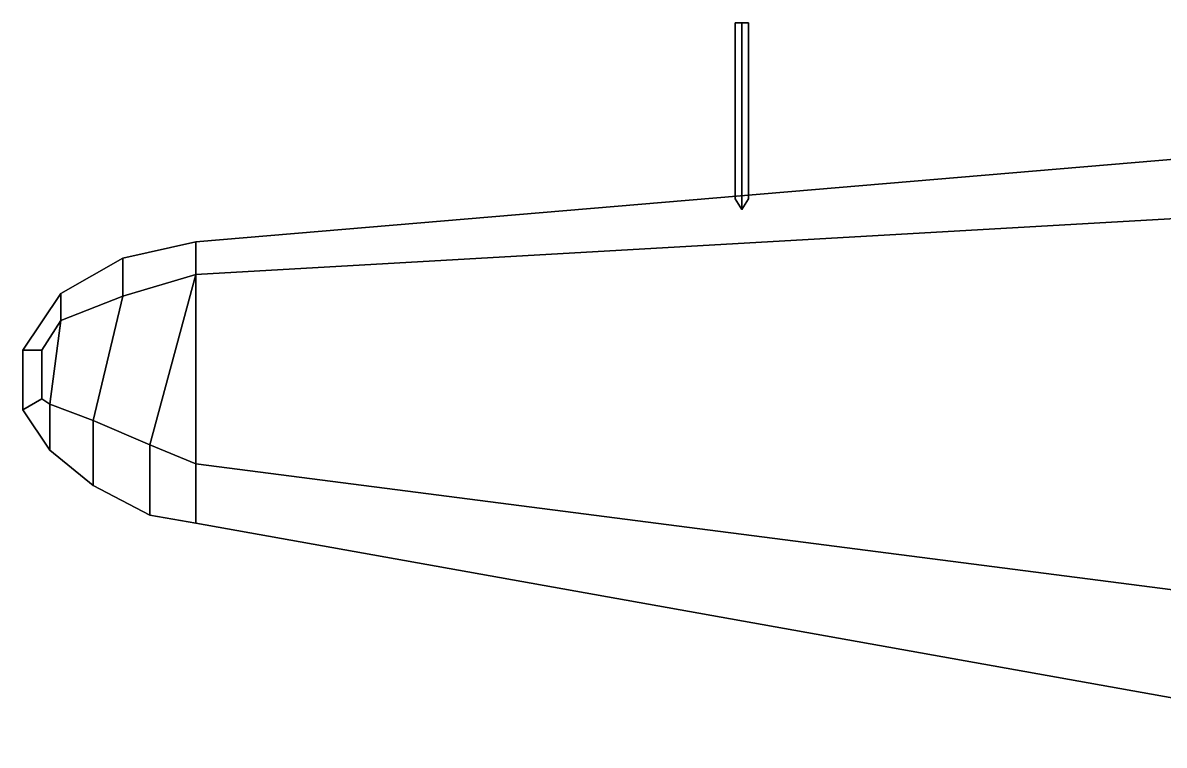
# Model space of a CAD drawing. Header units: millimetres. Extents: x -7.7 to 7.7, y -4.8 to 27.8.
# Drawn here: x -7.66 to -3.437, y 0.97 to 3.64 of the extents above; entities that cross this region are included whole.
import ezdxf

# ---------------------------------------------------------------- set-up
doc = ezdxf.new("R2010")
doc.units = ezdxf.units.MM
doc.layers.add('wing1', color=5, linetype='Continuous')

msp = doc.modelspace()

# ---------------------------------------------------------------- linework, layer by layer
at = {"layer": 'wing1'}
for points in [[(-5, 3.64, 0.555), (-5.025, 3.64, 0.53), (-5.025, 2.99, 0.53), (-5, 2.95, 0.555)], [(-5.025, 3.64, 0.53), (-5, 3.64, 0.505), (-5, 2.95, 0.505), (-5.025, 2.99, 0.53)], [(-4.975, 3.64, 0.53), (-5, 3.64, 0.505), (-5.025, 3.64, 0.53), (-5, 3.64, 0.555)], [(-4.975, 3.64, 0.53), (-5, 3.64, 0.555), (-5, 2.95, 0.555), (-4.975, 2.99, 0.53)], [(-5, 3.64, 0.505), (-4.975, 3.64, 0.53), (-4.975, 2.99, 0.53), (-5, 2.95, 0.505)], [(-7.02, 2.83, 0.7122), (-2.64, 3.2, 0.3169), (-2.64, 2.96, 0.1641), (-7.02, 2.71, 0.6648)], [(-7.02, 2.71, 0.7729), (-2.64, 2.96, 0.4876), (-2.64, 3.2, 0.3169), (-7.02, 2.83, 0.7122)], [(-7.02, 2.01, 0.7729), (-2.44, 1.42, 0.4746), (-2.64, 2.96, 0.4876), (-7.02, 2.71, 0.7729)], [(-2.44, 1.42, 0.1412), (-7.02, 2.01, 0.6648), (-7.02, 2.71, 0.6648), (-2.64, 2.96, 0.1641)], [(-7.29, 2.63, 0.7905), (-7.02, 2.71, 0.7729), (-7.02, 2.83, 0.7122), (-7.29, 2.77, 0.7366)], [(-7.29, 2.77, 0.7366), (-7.02, 2.83, 0.7122), (-7.02, 2.71, 0.6648), (-7.29, 2.63, 0.6957)], [(-7.52, 2.54, 0.8054), (-7.29, 2.63, 0.7905), (-7.29, 2.77, 0.7366), (-7.52, 2.64, 0.7574)], [(-7.52, 2.64, 0.7574), (-7.29, 2.77, 0.7366), (-7.29, 2.63, 0.6957), (-7.52, 2.54, 0.722)], [(-7.19, 2.08, 0.784), (-7.02, 2.71, 0.7729), (-7.29, 2.63, 0.7905), (-7.4, 2.17, 0.7976)], [(-7.4, 2.17, 0.7083), (-7.29, 2.63, 0.6957), (-7.02, 2.71, 0.6648), (-7.19, 2.08, 0.6843)], [(-7.02, 2.01, 0.7729), (-7.02, 2.71, 0.7729), (-7.02, 2.71, 0.7729), (-7.19, 2.08, 0.784)], [(-7.19, 2.08, 0.6843), (-7.02, 2.71, 0.6648), (-7.02, 2.71, 0.6648), (-7.02, 2.01, 0.6648)], [(-7.59, 2.43, 0.81), (-7.52, 2.54, 0.8054), (-7.52, 2.64, 0.7574), (-7.66, 2.43, 0.77)], [(-7.66, 2.43, 0.77), (-7.52, 2.64, 0.7574), (-7.52, 2.54, 0.722), (-7.59, 2.43, 0.73)], [(-7.4, 2.17, 0.7976), (-7.29, 2.63, 0.7905), (-7.52, 2.54, 0.8054), (-7.56, 2.23, 0.808)], [(-7.56, 2.23, 0.7266), (-7.52, 2.54, 0.722), (-7.29, 2.63, 0.6957), (-7.4, 2.17, 0.7083)], [(-7.59, 2.25, 0.73), (-7.59, 2.43, 0.73), (-7.52, 2.54, 0.722), (-7.56, 2.23, 0.7266)], [(-7.56, 2.23, 0.808), (-7.52, 2.54, 0.8054), (-7.59, 2.43, 0.81), (-7.59, 2.25, 0.81)], [(-7.59, 2.25, 0.81), (-7.59, 2.43, 0.81), (-7.66, 2.43, 0.77), (-7.66, 2.21, 0.77)], [(-7.66, 2.21, 0.77), (-7.66, 2.43, 0.77), (-7.59, 2.43, 0.73), (-7.59, 2.25, 0.73)], [(-7.56, 2.23, 0.808), (-7.59, 2.25, 0.81), (-7.66, 2.21, 0.77), (-7.56, 2.06, 0.761)], [(-7.56, 2.06, 0.761), (-7.66, 2.21, 0.77), (-7.59, 2.25, 0.73), (-7.56, 2.23, 0.7266)], [(-7.4, 2.17, 0.7976), (-7.56, 2.23, 0.808), (-7.56, 2.06, 0.761), (-7.4, 1.93, 0.7465)], [(-7.4, 1.93, 0.7465), (-7.56, 2.06, 0.761), (-7.56, 2.23, 0.7266), (-7.4, 2.17, 0.7083)], [(-7.19, 1.82, 0.7276), (-7.4, 1.93, 0.7465), (-7.4, 2.17, 0.7083), (-7.19, 2.08, 0.6843)], [(-7.19, 2.08, 0.784), (-7.4, 2.17, 0.7976), (-7.4, 1.93, 0.7465), (-7.19, 1.82, 0.7276)], [(-7.02, 2.01, 0.7729), (-7.19, 2.08, 0.784), (-7.19, 1.82, 0.7276), (-7.02, 1.79, 0.7122)], [(-7.02, 1.79, 0.7122), (-7.19, 1.82, 0.7276), (-7.19, 2.08, 0.6843), (-7.02, 2.01, 0.6648)], [(-2.44, 1.42, 0.4746), (-7.02, 2.01, 0.7729), (-7.02, 1.79, 0.7122), (-2.43, 0.97, 0.298)], [(-2.43, 0.97, 0.298), (-7.02, 1.79, 0.7122), (-7.02, 2.01, 0.6648), (-2.44, 1.42, 0.1412)]]:
    msp.add_3dface(points, dxfattribs=at)

doc.saveas('drawing.dxf')
